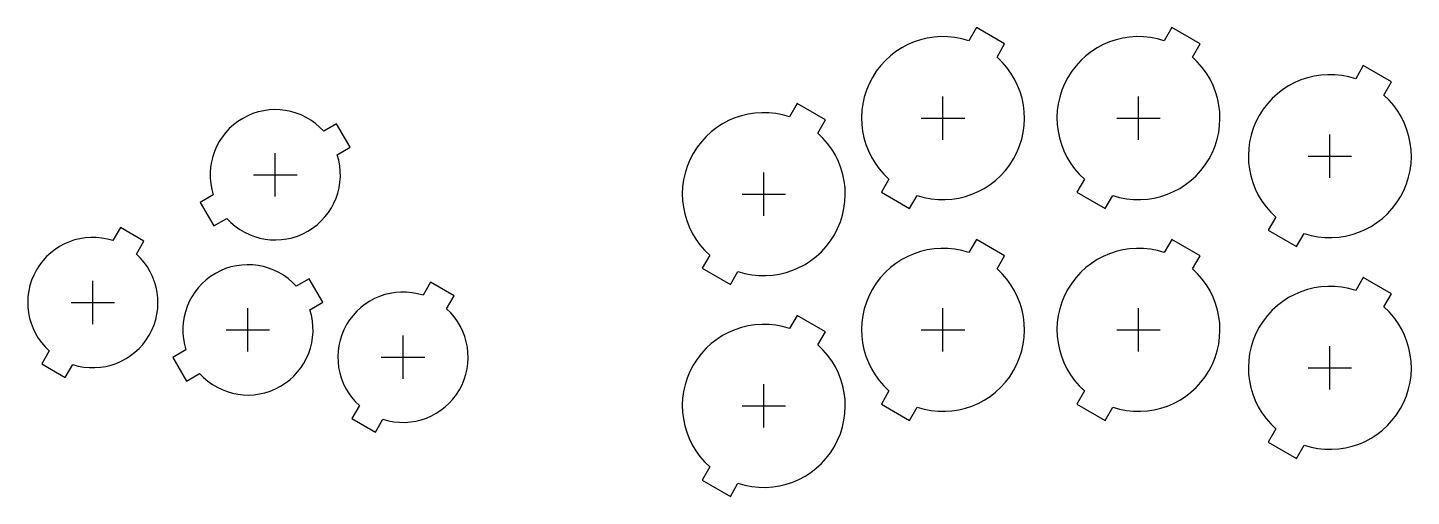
# Model space of a CAD drawing. Header units: millimetres. Extents: x -41 to 214, y -31 to 56.
import ezdxf

# ---------------------------------------------------------------- set-up
doc = ezdxf.new("R2010")
doc.units = ezdxf.units.MM
for name, color, linetype in [('BUTTONS_24', 1, 'Continuous'), ('BUTTONS_30', 5, 'Continuous'), ('REFERENCE', 8, 'Continuous')]:
    doc.layers.add(name, color=color, linetype=linetype)

msp = doc.modelspace()

# ---------------------------------------------------------------- linework, layer by layer
at = {"layer": 'BUTTONS_24'}
for points in [[(13.95, 36.59, 0.809427), (-6.38, 24.86), (-8.77, 23.47), (-6.27, 19.14), (-3.88, 20.53, 0.809427), (16.45, 32.26), (18.84, 33.64), (16.34, 37.97)], [(-24.86, 16.45, 0.809427), (-36.59, -3.88), (-37.97, -6.27), (-33.64, -8.77), (-32.26, -6.38, 0.809427), (-20.53, 13.95), (-19.14, 16.34), (-23.47, 18.84)], [(8.91, 8.03, 0.809427), (-11.41, -3.7), (-13.81, -5.08), (-11.31, -9.42), (-8.91, -8.03, 0.809427), (11.41, 3.7), (13.81, 5.08), (11.31, 9.42)], [(32.26, 6.38, 0.809427), (20.53, -13.95), (19.14, -16.34), (23.47, -18.84), (24.86, -16.45, 0.809427), (36.59, 3.88), (37.97, 6.27), (33.64, 8.77)]]:
    msp.add_lwpolyline(points, format="xyb", close=True, dxfattribs=at)
at = {"layer": 'BUTTONS_30'}
for points in [[(132.75, 53.23, 0.816497), (118.05, 27.77), (116.65, 25.34), (121.85, 22.34), (123.25, 24.77, 0.816497), (137.95, 50.23), (139.35, 52.66), (134.15, 55.66)], [(168.75, 53.23, 0.816497), (154.05, 27.77), (152.65, 25.34), (157.85, 22.34), (159.25, 24.77, 0.816497), (173.95, 50.23), (175.35, 52.66), (170.15, 55.66)], [(204, 46.23, 0.816497), (189.3, 20.77), (187.9, 18.34), (193.1, 15.34), (194.5, 17.77, 0.816497), (209.2, 43.23), (210.6, 45.66), (205.4, 48.66)], [(99.75, 39.23, 0.816497), (85.05, 13.77), (83.65, 11.34), (88.85, 8.34), (90.25, 10.77, 0.816497), (104.95, 36.23), (106.35, 38.66), (101.15, 41.66)], [(132.75, 14.23, 0.816497), (118.05, -11.23), (116.65, -13.66), (121.85, -16.66), (123.25, -14.23, 0.816497), (137.95, 11.23), (139.35, 13.66), (134.15, 16.66)], [(168.75, 14.23, 0.816497), (154.05, -11.23), (152.65, -13.66), (157.85, -16.66), (159.25, -14.23, 0.816497), (173.95, 11.23), (175.35, 13.66), (170.15, 16.66)], [(204, 7.23, 0.816497), (189.3, -18.23), (187.9, -20.66), (193.1, -23.66), (194.5, -21.23, 0.816497), (209.2, 4.23), (210.6, 6.66), (205.4, 9.66)], [(99.75, 0.23, 0.816497), (85.05, -25.23), (83.65, -27.66), (88.85, -30.66), (90.25, -28.23, 0.816497), (104.95, -2.77), (106.35, -0.34), (101.15, 2.66)]]:
    msp.add_lwpolyline(points, format="xyb", close=True, dxfattribs=at)
at = {"layer": 'REFERENCE'}
for p, q in [((128, 35), (128, 43)), ((164, 35), (164, 43)), ((124, 39), (132, 39)), ((160, 39), (168, 39)), ((199.25, 28), (199.25, 36)), ((5.04, 24.56), (5.04, 32.56)), ((195.25, 32), (203.25, 32)), ((1.04, 28.56), (9.04, 28.56)), ((95, 21), (95, 29)), ((91, 25), (99, 25)), ((-28.56, 1.04), (-28.56, 9.04)), ((-32.56, 5.04), (-24.56, 5.04)), ((0, -4), (0, 4)), ((128, -4), (128, 4)), ((164, -4), (164, 4)), ((-4, 0), (4, 0)), ((124, 0), (132, 0)), ((160, 0), (168, 0)), ((28.56, -9.04), (28.56, -1.04)), ((24.56, -5.04), (32.56, -5.04)), ((199.25, -11), (199.25, -3)), ((195.25, -7), (203.25, -7)), ((95, -18), (95, -10)), ((91, -14), (99, -14))]:
    msp.add_line(p, q, dxfattribs=at)

doc.saveas('drawing.dxf')
